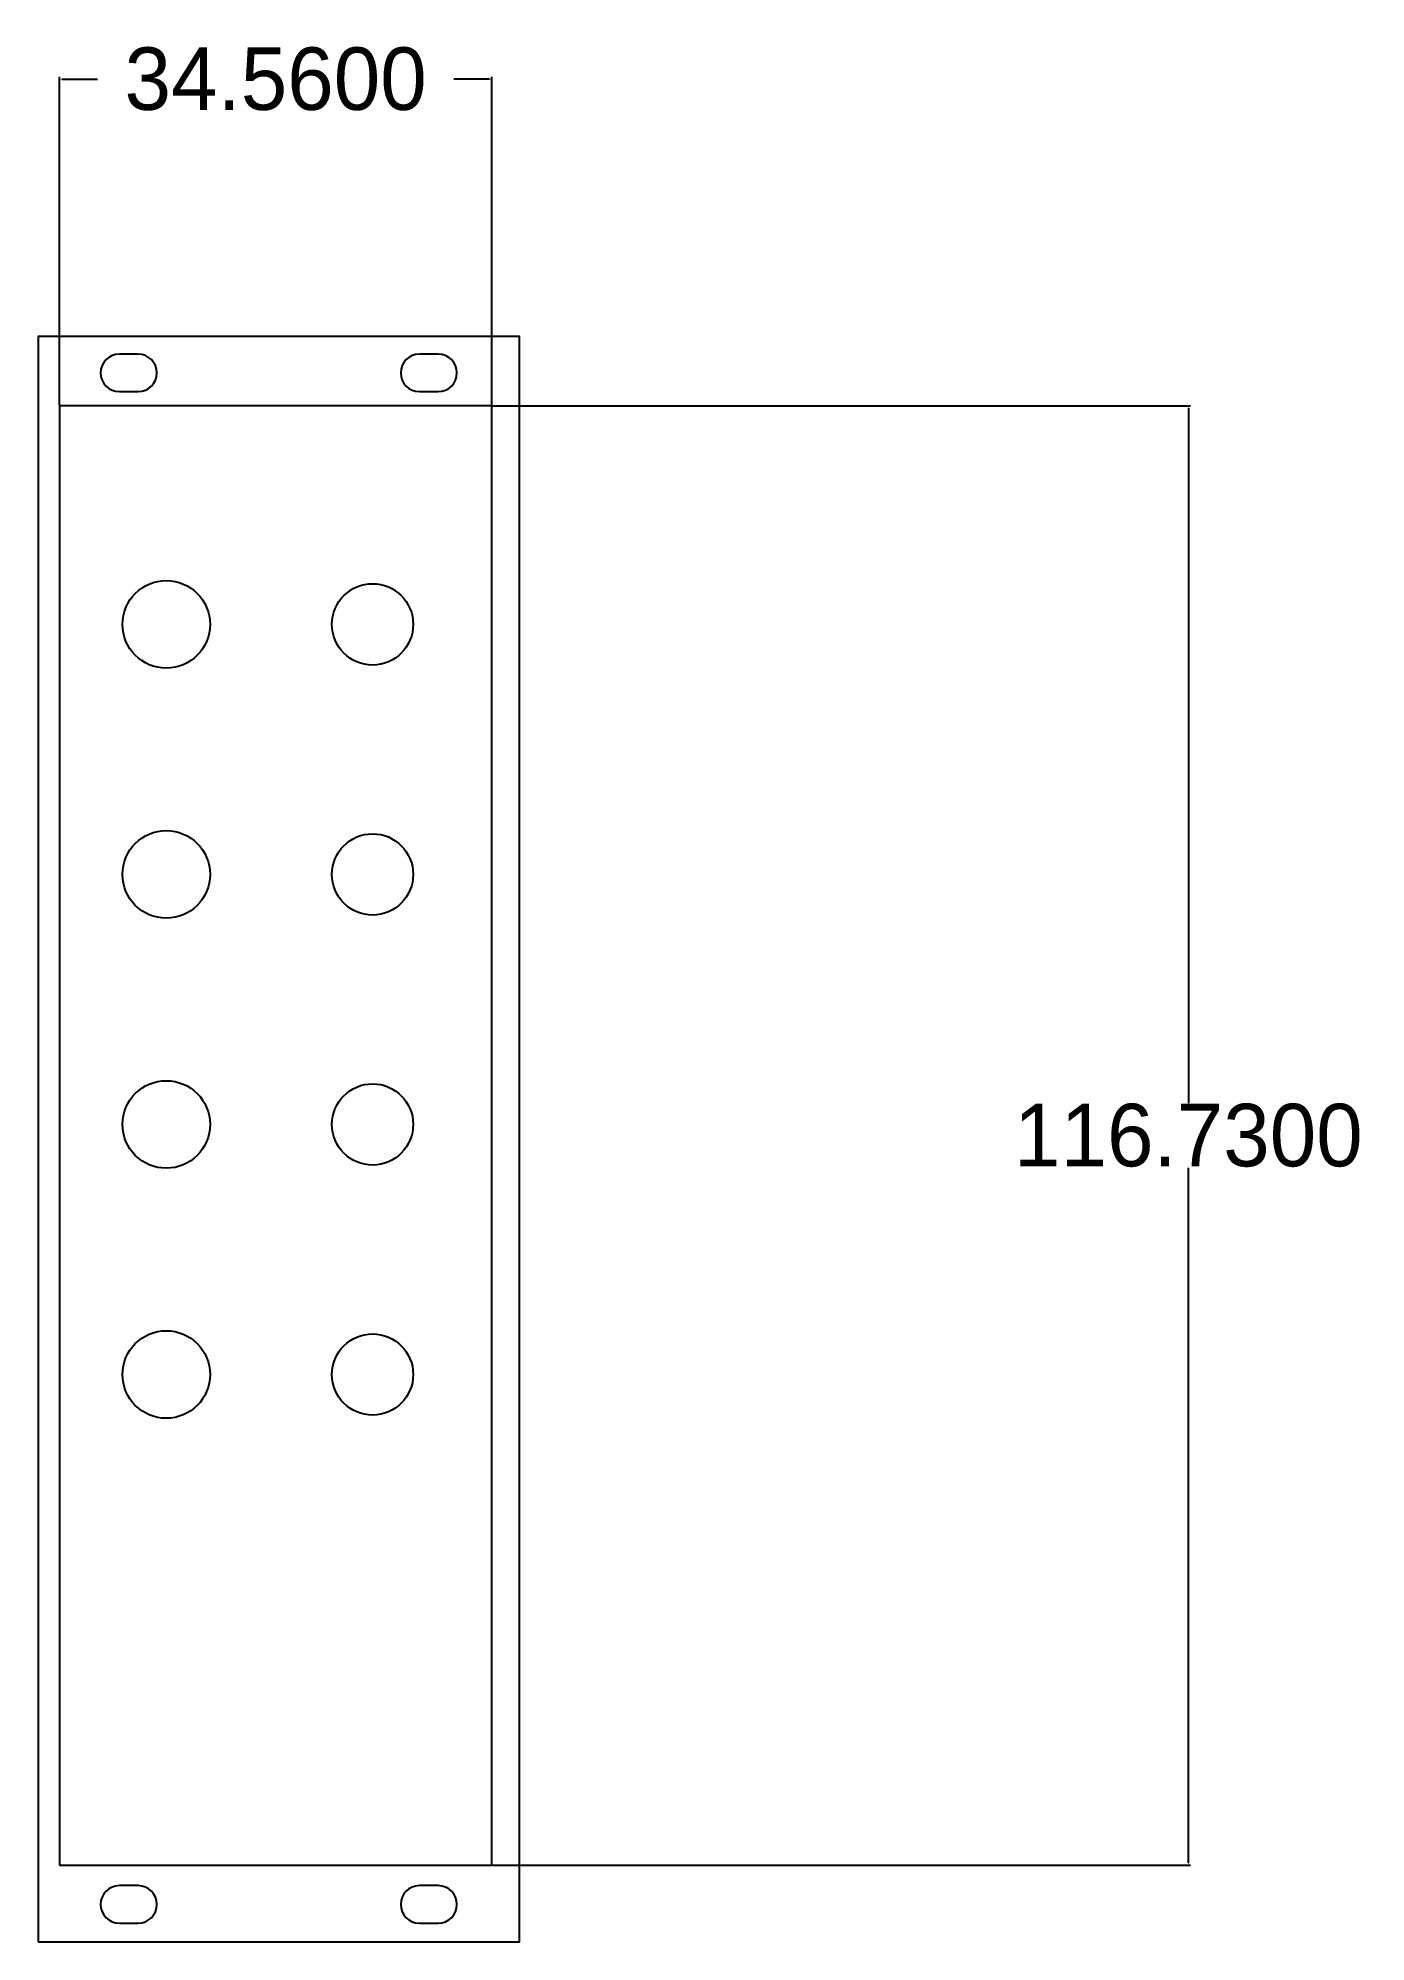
# Model space of a CAD drawing. Extents: x 46 to 153, y 2 to 155.
import ezdxf

# ---------------------------------------------------------------- set-up
doc = ezdxf.new("R2010")
doc.units = 0
doc.header["$MEASUREMENT"] = 0
doc.layers.get('0').update_dxf_attribs({"linetype": 'CONTINUOUS'})
doc.layers.get('DEFPOINTS').update_dxf_attribs({"linetype": 'CONTINUOUS'})
doc.dimstyles.get("Standard").update_dxf_attribs({"dimtxt": 5, "dimasz": 0.18, "dimexe": 0.18, "dimexo": 0.0625, "dimgap": 0.09, "dimtad": 0, "dimtih": 1, "dimtoh": 1, "dimdec": 4, "dimzin": 0, "dimdsep": 46, "dimtxsty": 'STANDARD', "dimcen": 0.09, "dimadec": 0, "dimazin": 0, "dimtfac": 1, "dimtdec": 4, "dimtofl": 0, "dimtmove": 2, "dimatfit": 3, "dimfxl": 1, "dimtolj": 1, "dimtzin": 0, "dimarcsym": 0})

# ---------------------------------------------------------------- blocks, each defined once
blk = doc.blocks.new('*D16')
at = {"color": 0, "lineweight": -2, "transparency": 16777216}
for p, q in [((82.8425, 125.365), (138.68, 125.365)), ((138.5, 125.185), (138.5, 69.59)), ((138.5, 8.815), (138.5, 64.41)), ((82.8425, 8.635), (138.68, 8.635))]:
    blk.add_line(p, q, dxfattribs=at)
at = {"color": 0, "transparency": 16777216}
for points in [[(138.47, 125.185), (138.53, 125.185), (138.5, 125.365)], [(138.47, 8.815), (138.53, 8.815), (138.5, 8.635)]]:
    blk.add_solid(points, dxfattribs=at)
at = {"layer": 'DEFPOINTS', "color": 0, "transparency": 16777216}
for p in [(82.78, 125.365), (82.78, 8.635), (138.5, 8.635)]:
    blk.add_point(p, dxfattribs=at)
at = {"color": 0, "transparency": 16777216, "insert": (138.5, 67), "char_height": 5, "attachment_point": 5}
blk.add_mtext('\\A1;116.7300', dxfattribs=at)
blk = doc.blocks.new('*D17')
at = {"color": 0, "lineweight": -2, "transparency": 16777216}
for p, q in [((48.22, 125.43), (48.22, 151.68)), ((48.4, 151.5), (51.24, 151.5)), ((82.6, 151.5), (79.76, 151.5)), ((82.78, 125.43), (82.78, 151.68))]:
    blk.add_line(p, q, dxfattribs=at)
at = {"color": 0, "transparency": 16777216}
for points in [[(48.4, 151.53), (48.4, 151.47), (48.22, 151.5)], [(82.6, 151.53), (82.6, 151.47), (82.78, 151.5)]]:
    blk.add_solid(points, dxfattribs=at)
at = {"layer": 'DEFPOINTS', "color": 0, "transparency": 16777216}
for p in [(82.78, 151.5), (48.22, 125.36), (82.78, 125.36)]:
    blk.add_point(p, dxfattribs=at)
at = {"color": 0, "transparency": 16777216, "insert": (65.5, 151.5), "char_height": 5, "attachment_point": 5}
blk.add_mtext('\\A1;34.5600', dxfattribs=at)

msp = doc.modelspace()

# ---------------------------------------------------------------- linework, layer by layer
for points in [[(46.5, 2.5), (85, 2.5), (85, 130.9), (46.5, 130.9)], [(48.22, 8.635), (82.78, 8.635), (82.78, 125.365), (48.22, 125.365)]]:
    msp.add_lwpolyline(points, close=True)
for points in [[(53, 126.5), (54.5, 126.5, 1), (54.5, 129.5), (53, 129.5, 1)], [(77, 126.5), (78.5, 126.5, 1), (78.5, 129.5), (77, 129.5, 1)], [(53, 4), (54.5, 4, 1), (54.5, 7), (53, 7, 1)], [(77, 4), (78.5, 4, 1), (78.5, 7), (77, 7, 1)]]:
    msp.add_lwpolyline(points, format="xyb", close=True)
for centre, radius in [((56.75, 107.885), 3.5), ((73.25, 107.885), 3.25), ((56.75, 87.885), 3.5), ((73.25, 87.885), 3.25), ((56.75, 67.885), 3.5), ((73.25, 67.885), 3.25), ((56.75, 47.885), 3.5), ((73.25, 47.885), 3.25)]:
    msp.add_circle(centre, radius)

# ---------------------------------------------------------------- dimensions: what is measured, and where the dimension line sits
dim = msp.add_linear_dim(base=(82.78, 151.5), p1=(48.22, 125.365), p2=(82.78, 125.365), dimstyle='STANDARD', override={"dimtmove": 0})
dim.commit()
dim.dimension.update_dxf_attribs({"geometry": '*D17', "text_midpoint": (65.5, 151.5)})
dim = msp.add_linear_dim(base=(138.5, 8.635), p1=(82.78, 125.365), p2=(82.78, 8.635), angle=90, dimstyle='STANDARD', override={"dimtmove": 0})
dim.commit()
dim.dimension.update_dxf_attribs({"geometry": '*D16', "text_midpoint": (138.5, 67)})

doc.saveas('drawing.dxf')
